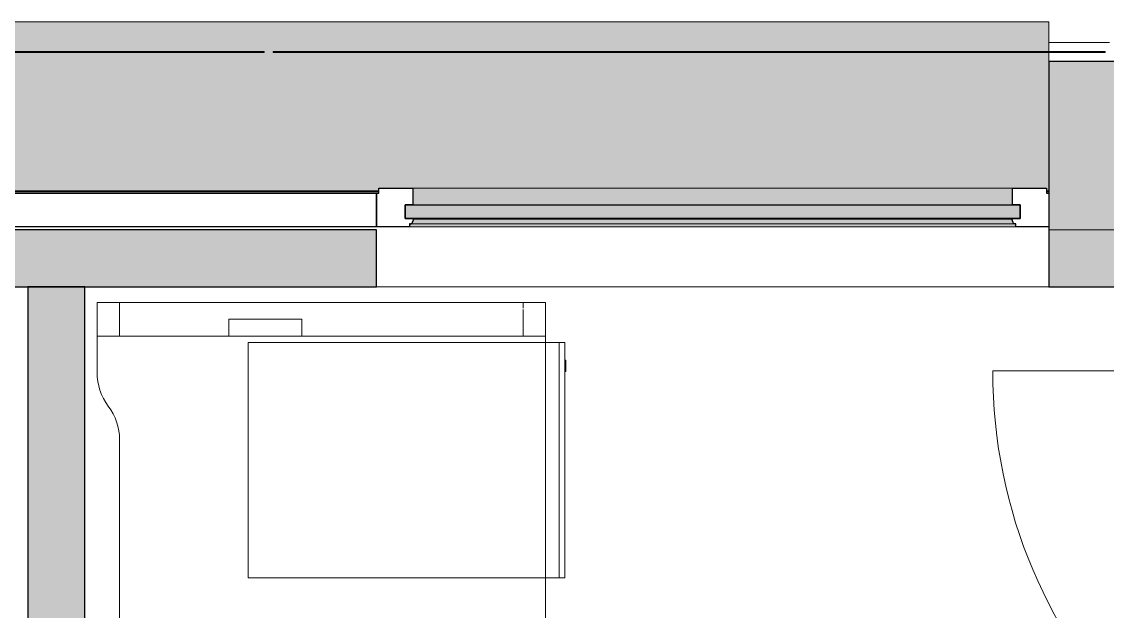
# Model space of a CAD drawing. Header units: millimetres. Extents: x 79795 to 317870, y -36033 to 97293.
# Drawn here: x 164860 to 166797, y 33667 to 34718 of the extents above; entities that cross this region are included whole.
import ezdxf

# ---------------------------------------------------------------- set-up
doc = ezdxf.new("R2010")
doc.units = ezdxf.units.MM
doc.header["$MEASUREMENT"] = 0
for name, color, linetype, lineweight in [('CSM-STL-XX-ZZ-M3-A-XXXX-00001_detached _19_04_21__rvt-1-Level 4$0$A-DOOR', 4, 'CONTINUOUS', 9), ('CSM-STL-XX-ZZ-M3-A-XXXX-00001_detached _19_04_21__rvt-1-Level 4$0$A-GLAZ', 7, 'CONTINUOUS', 9), ('CSM-STL-XX-ZZ-M3-A-XXXX-00001_detached _19_04_21__rvt-1-Level 4$0$A-GLAZ-CURT', 7, 'CONTINUOUS', 9), ('CSM-STL-XX-ZZ-M3-A-XXXX-00001_detached _19_04_21__rvt-1-Level 4$0$A-GLAZ-CWMG', 7, 'CONTINUOUS', 9), ('CSM-STL-XX-ZZ-M3-A-XXXX-00001_detached _19_04_21__rvt-1-Level 4$0$A-WALL', 7, 'CONTINUOUS', 9), ('CSM-STL-XX-ZZ-M3-A-XXXX-00001_detached _19_04_21__rvt-1-Level 4$0$A-WALL-PATT', 7, 'CONTINUOUS', 9), ('CSM-STL-XX-ZZ-M3-A-XXXX-00001_detached _19_04_21__rvt-1-Level 4$0$I-WALL', 7, 'CONTINUOUS', 9), ('I-FURN', 8, 'CONTINUOUS', 9)]:
    doc.layers.add(name, color=color, linetype=linetype, lineweight=lineweight)

msp = doc.modelspace()

# ---------------------------------------------------------------- hatches: boundary and pattern name
at = {"layer": 'CSM-STL-XX-ZZ-M3-A-XXXX-00001_detached _19_04_21__rvt-1-Level 4$0$A-GLAZ'}
for points in [[(166688.5, 34416.7), (166692.8, 34416.7), (166692.8, 34718.3), (157908.8, 34718.3), (157908.8, 34416.7), (157913.2, 34416.7), (157913.2, 34421.3), (159104.5, 34421.3), (159104.5, 34416.7), (160441.2, 34416.7), (160441.2, 34421.3), (161632.5, 34421.3), (161632.5, 34416.7), (162969.2, 34416.7), (162969.2, 34421.3), (164160.5, 34421.3), (164160.5, 34416.7), (165497.2, 34416.7), (165497.2, 34421.3), (166688.5, 34421.3)], [(166627.6, 34391.4), (166627.6, 34421.3), (165558, 34421.3), (165558, 34391.4), (166360.8, 34391.4)], [(166641.6, 34367.4), (166641.6, 34391.4), (165544.1, 34391.4), (165544.1, 34367.4), (166360.8, 34367.4)], [(166632.1, 34357.5), (166628.7, 34359.8), (166627.4, 34362.4), (165557.8, 34362.4), (165556, 34358.7), (165553.6, 34357.5), (166629.8, 34357.5)], [(166627.6, 34362.4), (166627.6, 34363.4), (166626.4, 34366.3), (165559.3, 34366.3), (165558, 34362.4), (166360.8, 34362.4), (166627.4, 34362.4)], [(166626.4, 34366.3), (166626.4, 34367.4), (166360.8, 34366.3)], [(166632.1, 34352.5), (166633.6, 34352.5), (166633.6, 34357.5), (165552, 34356.9), (165552, 34352.5), (166631.9, 34352.5)]]:
    msp.add_hatch(color=256, dxfattribs=at).paths.add_polyline_path(points, flags=0)
h = msp.add_hatch(color=256, dxfattribs=at)
h.paths.add_polyline_path([(166692.8, 34414.6), (166692.8, 34416.7), (166688.5, 34416.7), (166688.5, 34414.6)], flags=0)
h.paths.add_polyline_path([(165497.2, 34414.6), (165497.2, 34416.7), (164160.5, 34416.7), (164160.5, 34414.6), (165463.9, 34414.6)], flags=0)
h.paths.add_polyline_path([(162969.2, 34414.6), (162969.2, 34416.7), (161632.5, 34416.7), (161632.5, 34414.6), (162773, 34414.6)], flags=0)
h.paths.add_polyline_path([(160381.1, 34414.6), (160441.2, 34414.6), (160441.2, 34416.7), (159104.5, 34416.7), (159104.5, 34414.6), (159185.1, 34414.6)], flags=0)
h.paths.add_polyline_path([(157913.2, 34414.6), (157913.2, 34416.7), (157908.8, 34416.7), (157908.8, 34414.6)], flags=0)
at = {"layer": 'CSM-STL-XX-ZZ-M3-A-XXXX-00001_detached _19_04_21__rvt-1-Level 4$0$A-WALL-PATT'}
h = msp.add_hatch(color=256, dxfattribs=at)
h.paths.add_polyline_path([(230840.8, 34347.3), (230840.8, 34647.3), (229692.8, 34647.3), (229692.8, 34347.3), (229746.4, 34347.3)], flags=0)
h.paths.add_polyline_path([(218948.8, 34347.3), (220908.8, 34347.3), (220908.8, 34647.3), (202317.8, 34647.3), (202317.8, 34347.3), (218537.2, 34347.3)], flags=0)
h.paths.add_polyline_path([(200283.7, 34347.3), (200283.7, 34647.3), (196942.8, 34647.3), (196942.8, 34347.3), (199847.5, 34347.3)], flags=0)
h.paths.add_polyline_path([(190658.8, 34347.3), (190658.8, 34647.3), (187318, 34647.3), (187318, 34347.3), (190578.9, 34347.3)], flags=0)
h.paths.add_polyline_path([(185283.8, 34347.3), (185283.8, 34647.3), (166692.8, 34647.3), (166692.8, 34347.3), (184300.1, 34347.3)], flags=0)
h.paths.add_polyline_path([(157908.8, 34347.3), (157908.8, 34647.3), (156460.8, 34647.3), (156460.8, 34347.3), (157391.2, 34347.3)], flags=0)
h = msp.add_hatch(color=256, dxfattribs=at)
h.paths.add_polyline_path([(168656.4, 34245.3), (168656.4, 34347.3), (166692.8, 34347.3), (166692.8, 34245.3), (167556.8, 34245.3)], flags=0)
h.paths.add_polyline_path([(157908.8, 34245.3), (157908.8, 34347.3), (156862.8, 34347.3), (156862.8, 34245.3), (157391.2, 34245.3)], flags=0)
for points in [[(164266.8, 34245.3), (165390.8, 34245.3), (165390.8, 34347.3), (164266.8, 34347.3)], [(165390.8, 34245.3), (165492.8, 34245.3), (165492.8, 34347.3), (165390.8, 34347.3)], [(164870.8, 29859.3), (164972.8, 29859.3), (164972.8, 34245.3), (164870.8, 34245.3), (164870.8, 30532)]]:
    msp.add_hatch(color=256, dxfattribs=at).paths.add_polyline_path(points, flags=0)

# ---------------------------------------------------------------- linework, layer by layer
at = {"layer": 'CSM-STL-XX-ZZ-M3-A-XXXX-00001_detached _19_04_21__rvt-1-Level 4$0$A-DOOR'}
msp.add_line((167502.4, 34095.3), (166592.4, 34095.3), dxfattribs=at)
msp.add_arc((167502.4, 34095.3), 910, 180, 270, dxfattribs=at)
at = {"layer": 'CSM-STL-XX-ZZ-M3-A-XXXX-00001_detached _19_04_21__rvt-1-Level 4$0$A-GLAZ'}
for p, q in [((166692.8, 34718.3), (157908.8, 34718.3)), ((166692.8, 34718.3), (166692.8, 34647.3)), ((165558, 34421.3), (166627.6, 34421.3)), ((165497.2, 34416.7), (164160.5, 34416.7)), ((165497.2, 34414.6), (164160.5, 34414.6)), ((166692.8, 34416.7), (166688.5, 34416.7)), ((166692.8, 34414.6), (166688.5, 34414.6)), ((165559.3, 34366.3), (166626.4, 34366.3)), ((165552, 34357.5), (165553.6, 34357.5)), ((166633.6, 34352.5), (165552, 34352.5)), ((165553.6, 34357.5), (166632.1, 34357.5)), ((166632.1, 34357.5), (166633.6, 34357.5))]:
    msp.add_line(p, q, dxfattribs=at)
at = {"layer": 'CSM-STL-XX-ZZ-M3-A-XXXX-00001_detached _19_04_21__rvt-1-Level 4$0$A-GLAZ', "lineweight": 30}
for p, q in [((165497.2, 34421.3), (165558, 34421.3)), ((165497.2, 34412.3), (165497.2, 34421.3)), ((165558, 34421.3), (165558, 34391.4)), ((166627.6, 34421.3), (166688.5, 34421.3)), ((166627.6, 34391.4), (166627.6, 34421.3)), ((166688.5, 34421.3), (166688.5, 34412.3)), ((164164.8, 34412.3), (165492.8, 34412.3)), ((165492.8, 34412.3), (165492.8, 34352.5)), ((165492.8, 34412.3), (165497.2, 34412.3)), ((165492.8, 34352.5), (165492.8, 34412.3)), ((166688.5, 34412.3), (166692.8, 34412.3)), ((165544.1, 34391.4), (166641.6, 34391.4)), ((165544.1, 34367.4), (165544.1, 34391.4)), ((165544.1, 34391.4), (165544.1, 34367.4)), ((165558, 34391.4), (165544.1, 34391.4)), ((166641.6, 34391.4), (166627.6, 34391.4)), ((166641.6, 34391.4), (166641.6, 34367.4)), ((166641.6, 34367.4), (166641.6, 34391.4)), ((166641.6, 34367.4), (165544.1, 34367.4)), ((165544.1, 34367.4), (165559.3, 34367.4)), ((165559.3, 34367.4), (165559.3, 34366.3)), ((166626.4, 34367.4), (166641.6, 34367.4)), ((166626.4, 34366.3), (166626.4, 34367.4)), ((165492.8, 34352.5), (164164.8, 34352.5)), ((165552, 34352.5), (165492.8, 34352.5)), ((165553.6, 34357.5), (165552, 34357.5)), ((165552, 34357.5), (165552, 34352.5)), ((166633.6, 34357.5), (166632.1, 34357.5)), ((166633.6, 34352.5), (166633.6, 34357.5)), ((166692.8, 34352.5), (166633.6, 34352.5))]:
    msp.add_line(p, q, dxfattribs=at)
for centre, radius, start, end in [((165552.5, 34362.7), 5.36, 281.9524, 356.5739), ((165565.2, 34361.9), 7.4, 143.4261, 176.5739), ((166620.5, 34361.9), 7.4, 3.4261, 36.5739), ((166633.2, 34362.7), 5.36, 183.4261, 258.0476)]:
    msp.add_arc(centre, radius, start, end, dxfattribs=at)
at = {"layer": 'CSM-STL-XX-ZZ-M3-A-XXXX-00001_detached _19_04_21__rvt-1-Level 4$0$A-GLAZ'}
for points, knots in [([(165557.8, 34362.4), (165557.8, 34361.9), (165557.7, 34361.2), (165557.4, 34360.5), (165557.1, 34360.1), (165557, 34359.9), (165557, 34359.8)], [0, 0, 0, 0, 0.2, 0.3, 0.35, 0.4, 0.4, 0.4, 0.4]), ([(166628.7, 34359.8), (166628.6, 34360), (166628.4, 34360.4), (166628, 34361.2), (166627.9, 34361.9), (166627.8, 34362.4)], [-0.4, -0.4, -0.4, -0.4, -0.3, -0.2, 0, 0, 0, 0]), ([(165556, 34358.7), (165556, 34358.7), (165555.8, 34358.5), (165555.5, 34358.3), (165555.1, 34358), (165554.4, 34357.7), (165553.9, 34357.5), (165553.6, 34357.5)], [0.6, 0.6, 0.6, 0.6, 0.625, 0.7, 0.775, 0.85, 1, 1, 1, 1]), ([(166632.1, 34357.5), (166631.6, 34357.6), (166631, 34357.8), (166630.2, 34358.3), (166629.8, 34358.5), (166629.6, 34358.7)], [-1, -1, -1, -1, -0.8, -0.7, -0.6, -0.6, -0.6, -0.6])]:
    msp.add_open_spline(points, degree=3, knots=knots, dxfattribs=at)
for points in [[(165559.3, 34366.3), (165559, 34366), (165558.7, 34365.6), (165558.5, 34365.1)], [(166627.1, 34365.1), (166626.9, 34365.6), (166626.7, 34366), (166626.4, 34366.3)]]:
    msp.add_open_spline(points, degree=3, dxfattribs=at)
at = {"layer": 'CSM-STL-XX-ZZ-M3-A-XXXX-00001_detached _19_04_21__rvt-1-Level 4$0$A-GLAZ-CURT'}
msp.add_line((166692.8, 34681.3), (166800.8, 34681.3), dxfattribs=at)
at = {"layer": 'CSM-STL-XX-ZZ-M3-A-XXXX-00001_detached _19_04_21__rvt-1-Level 4$0$A-GLAZ-CWMG'}
for p, q in [((164550.8, 34665.3), (165292.8, 34665.3)), ((165292.8, 34663.3), (164550.8, 34663.3)), ((165292.8, 34665.3), (165292.8, 34663.3)), ((165308.9, 34663.3), (165308.9, 34665.3)), ((165308.9, 34665.3), (166050.8, 34665.3)), ((166050.8, 34663.3), (165308.9, 34663.3)), ((166050.8, 34665.3), (166425.8, 34665.3)), ((166425.8, 34663.3), (166050.8, 34663.3)), ((166425.8, 34665.3), (166792.8, 34665.3)), ((166792.8, 34663.3), (166425.8, 34663.3)), ((166792.8, 34665.3), (166792.8, 34663.3))]:
    msp.add_line(p, q, dxfattribs=at)
at = {"layer": 'CSM-STL-XX-ZZ-M3-A-XXXX-00001_detached _19_04_21__rvt-1-Level 4$0$A-WALL', "lineweight": 30}
for p, q in [((185283.8, 34647.3), (166692.8, 34647.3)), ((166692.8, 34647.3), (166692.8, 34347.3))]:
    msp.add_line(p, q, dxfattribs=at)
at = {"layer": 'CSM-STL-XX-ZZ-M3-A-XXXX-00001_detached _19_04_21__rvt-1-Level 4$0$A-WALL'}
msp.add_line((166692.8, 34347.3), (168656.4, 34347.3), dxfattribs=at)
at = {"layer": 'CSM-STL-XX-ZZ-M3-A-XXXX-00001_detached _19_04_21__rvt-1-Level 4$0$I-WALL', "lineweight": 30}
for p, q in [((165390.8, 34347.3), (164266.8, 34347.3)), ((165492.8, 34347.3), (165390.8, 34347.3)), ((165492.8, 34245.3), (165492.8, 34347.3)), ((166692.8, 34347.3), (166692.8, 34245.3)), ((164266.8, 34245.3), (165390.8, 34245.3)), ((164870.8, 34245.3), (164870.8, 29859.3)), ((164972.8, 34245.3), (164870.8, 34245.3)), ((164972.8, 29859.3), (164972.8, 34245.3)), ((165390.8, 34245.3), (165492.8, 34245.3)), ((166692.8, 34245.3), (168656.4, 34245.3))]:
    msp.add_line(p, q, dxfattribs=at)
at = {"layer": 'CSM-STL-XX-ZZ-M3-A-XXXX-00001_detached _19_04_21__rvt-1-Level 4$0$I-WALL'}
for p, q in [((168656.4, 34347.3), (166692.8, 34347.3)), ((166692.8, 34245.3), (165492.8, 34245.3))]:
    msp.add_line(p, q, dxfattribs=at)
at = {"layer": 'I-FURN'}
for p, q in [((164994.5, 34217.7), (165794.5, 34217.7)), ((165034.5, 34217.7), (164994.5, 34217.7)), ((164994.5, 34157.7), (164994.5, 34217.7)), ((164994.5, 34157.7), (164994.5, 34217.7)), ((165794.5, 34217.7), (164994.5, 34217.7)), ((164994.5, 34217.7), (164994.5, 34092.7)), ((164994.5, 34092.7), (164994.5, 34217.7)), ((164994.5, 34217.7), (165794.5, 34217.7)), ((165754.5, 34217.7), (165034.5, 34217.7)), ((165034.5, 34157.7), (165034.5, 34217.7)), ((165034.5, 34157.7), (165034.5, 34217.7)), ((165794.5, 34217.7), (165754.5, 34217.7)), ((165754.5, 34207.1), (165754.5, 34217.7)), ((165754.5, 34207.1), (165754.5, 34217.7)), ((165754.5, 34157.7), (165754.5, 34204.8)), ((165754.5, 34157.7), (165754.5, 34204.8)), ((165794.5, 34217.7), (165794.5, 34157.7)), ((165794.5, 34157.7), (165794.5, 34217.7)), ((165794.5, 32617.7), (165794.5, 34217.7)), ((165794.5, 34217.7), (165794.5, 32617.7)), ((165229.5, 34187.7), (165359.5, 34187.7)), ((165229.5, 34157.7), (165229.5, 34187.7)), ((165359.5, 34187.7), (165229.5, 34187.7)), ((165229.5, 34157.7), (165229.5, 34187.7)), ((165359.5, 34187.7), (165359.5, 34157.7)), ((165359.5, 34157.7), (165359.5, 34187.7)), ((165229.5, 34157.7), (164994.5, 34157.7)), ((164994.5, 34157.7), (165034.5, 34157.7)), ((165034.5, 34157.7), (165754.5, 34157.7)), ((165359.5, 34157.7), (165229.5, 34157.7)), ((165794.5, 34157.7), (165359.5, 34157.7)), ((165754.5, 34157.7), (165794.5, 34157.7)), ((165794.5, 34146.1), (165263.8, 34146.1)), ((165263.8, 34146.1), (165263.8, 33726.1)), ((165818.8, 34146.1), (165794.5, 34146.1)), ((165818.8, 34146.1), (165818.8, 33726.1)), ((165828.8, 34146.1), (165818.8, 34146.1)), ((165818.8, 33726.1), (165818.8, 34146.1)), ((165828.8, 33726.1), (165828.8, 34146.1)), ((165830.8, 34114.5), (165828.8, 34114.5)), ((165830.8, 34094.5), (165830.8, 34114.5)), ((165830.8, 34114.5), (165830.8, 34094.5)), ((165828.8, 34094.5), (165830.8, 34094.5)), ((165034.5, 33972.7), (165034.5, 33140.4)), ((165034.5, 33140.4), (165034.5, 33972.7)), ((165263.8, 33726.1), (165794.5, 33726.1)), ((165794.5, 33726.1), (165818.8, 33726.1)), ((165818.8, 33726.1), (165828.8, 33726.1))]:
    msp.add_line(p, q, dxfattribs=at)
for centre, start, end in [((165094.5, 34092.7), 180, 216.8699), ((165094.5, 34092.7), 180, 216.8699), ((164934.5, 33972.7), 0, 36.8699), ((164934.5, 33972.7), 0, 36.8699)]:
    msp.add_arc(centre, 100, start, end, dxfattribs=at)

doc.saveas('drawing.dxf')
